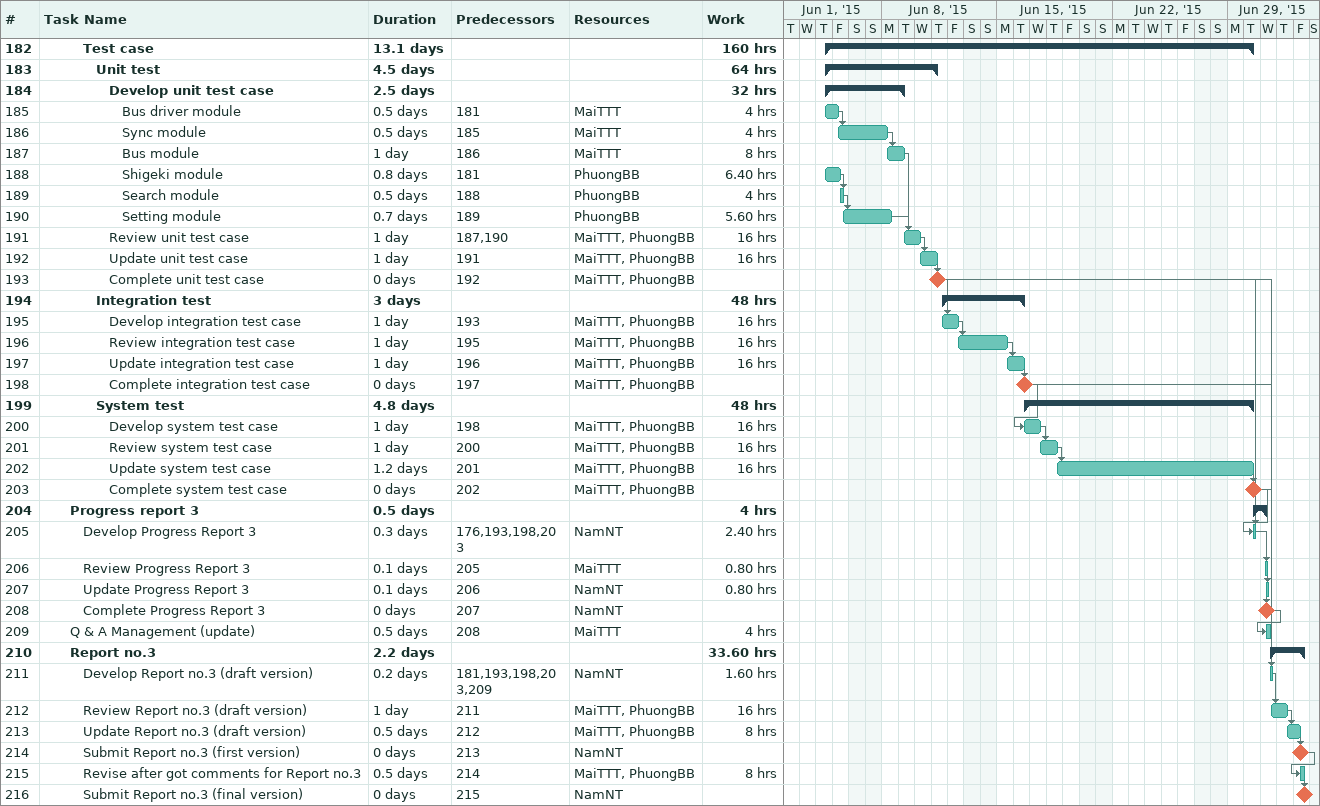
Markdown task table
| ID | Level | Task | Duration | Start | Finish | Predecessors | Resources | Work (h) |
|---|---|---|---|---|---|---|---|---|
| 182 | 4 | **Test case** | 13.1d | 2015-06-04 | 2015-06-30 |  |  | 160 |
| 183 | 5 | **Unit test** | 4.5d | 2015-06-04 | 2015-06-11 |  |  | 64 |
| 184 | 6 | **Develop unit test case** | 2.5d | 2015-06-04 | 2015-06-09 |  |  | 32 |
| 185 | 7 | Bus driver module | 0.5d | 2015-06-04 | 2015-06-05 | 181 | MaiTTT | 4 |
| 186 | 7 | Sync module | 0.5d | 2015-06-05 | 2015-06-08 | 185 | MaiTTT | 4 |
| 187 | 7 | Bus module | 1d | 2015-06-08 | 2015-06-09 | 186 | MaiTTT | 8 |
| 188 | 7 | Shigeki module | 0.8d | 2015-06-04 | 2015-06-05 | 181 | PhuongBB | 6.40 |
| 189 | 7 | Search module | 0.5d | 2015-06-05 | 2015-06-05 | 188 | PhuongBB | 4 |
| 190 | 7 | Setting module | 0.7d | 2015-06-05 | 2015-06-08 | 189 | PhuongBB | 5.60 |
| 191 | 6 | Review unit test case | 1d | 2015-06-09 | 2015-06-10 | 187, 190 | MaiTTT, PhuongBB | 16 |
| 192 | 6 | Update unit test case | 1d | 2015-06-10 | 2015-06-11 | 191 | MaiTTT, PhuongBB | 16 |
| 193 | 6 | Complete unit test case | 0d | 2015-06-11 | 2015-06-11 | 192 | MaiTTT, PhuongBB |  |
| 194 | 5 | **Integration test** | 3d | 2015-06-11 | 2015-06-16 |  |  | 48 |
| 195 | 6 | Develop integration test case | 1d | 2015-06-11 | 2015-06-12 | 193 | MaiTTT, PhuongBB | 16 |
| 196 | 6 | Review integration test case | 1d | 2015-06-12 | 2015-06-15 | 195 | MaiTTT, PhuongBB | 16 |
| 197 | 6 | Update integration test case | 1d | 2015-06-15 | 2015-06-16 | 196 | MaiTTT, PhuongBB | 16 |
| 198 | 6 | Complete integration test case | 0d | 2015-06-16 | 2015-06-16 | 197 | MaiTTT, PhuongBB |  |
| 199 | 5 | **System test** | 4.8d | 2015-06-16 | 2015-06-30 |  |  | 48 |
| 200 | 6 | Develop system test case | 1d | 2015-06-16 | 2015-06-17 | 198 | MaiTTT, PhuongBB | 16 |
| 201 | 6 | Review system test case | 1d | 2015-06-17 | 2015-06-18 | 200 | MaiTTT, PhuongBB | 16 |
| 202 | 6 | Update system test case | 1.2d | 2015-06-18 | 2015-06-30 | 201 | MaiTTT, PhuongBB | 16 |
| 203 | 6 | Complete system test case | 0d | 2015-06-30 | 2015-06-30 | 202 | MaiTTT, PhuongBB |  |
| 204 | 3 | **Progress report 3** | 0.5d | 2015-06-30 | 2015-07-01 |  |  | 4 |
| 205 | 4 | Develop Progress Report 3 | 0.3d | 2015-06-30 | 2015-06-30 | 176, 193, 198, 203 | NamNT | 2.40 |
| 206 | 4 | Review Progress Report 3 | 0.1d | 2015-07-01 | 2015-07-01 | 205 | MaiTTT | 0.80 |
| 207 | 4 | Update Progress Report 3 | 0.1d | 2015-07-01 | 2015-07-01 | 206 | NamNT | 0.80 |
| 208 | 4 | Complete Progress Report 3 | 0d | 2015-07-01 | 2015-07-01 | 207 | NamNT |  |
| 209 | 3 | Q & A Management (update) | 0.5d | 2015-07-01 | 2015-07-01 | 208 | MaiTTT | 4 |
| 210 | 3 | **Report no.3** | 2.2d | 2015-07-01 | 2015-07-03 |  |  | 33.60 |
| 211 | 4 | Develop Report no.3 (draft version) | 0.2d | 2015-07-01 | 2015-07-01 | 181, 193, 198, 203, 209 | NamNT | 1.60 |
| 212 | 4 | Review Report no.3 (draft version) | 1d | 2015-07-01 | 2015-07-02 | 211 | MaiTTT, PhuongBB | 16 |
| 213 | 4 | Update Report no.3 (draft version) | 0.5d | 2015-07-02 | 2015-07-03 | 212 | MaiTTT, PhuongBB | 8 |
| 214 | 4 | Submit Report no.3 (first version) | 0d | 2015-07-03 | 2015-07-03 | 213 | NamNT |  |
| 215 | 4 | Revise after got comments for Report no.3 | 0.5d | 2015-07-03 | 2015-07-03 | 214 | MaiTTT, PhuongBB | 8 |
| 216 | 4 | Submit Report no.3 (final version) | 0d | 2015-07-03 | 2015-07-03 | 215 | NamNT |  |
